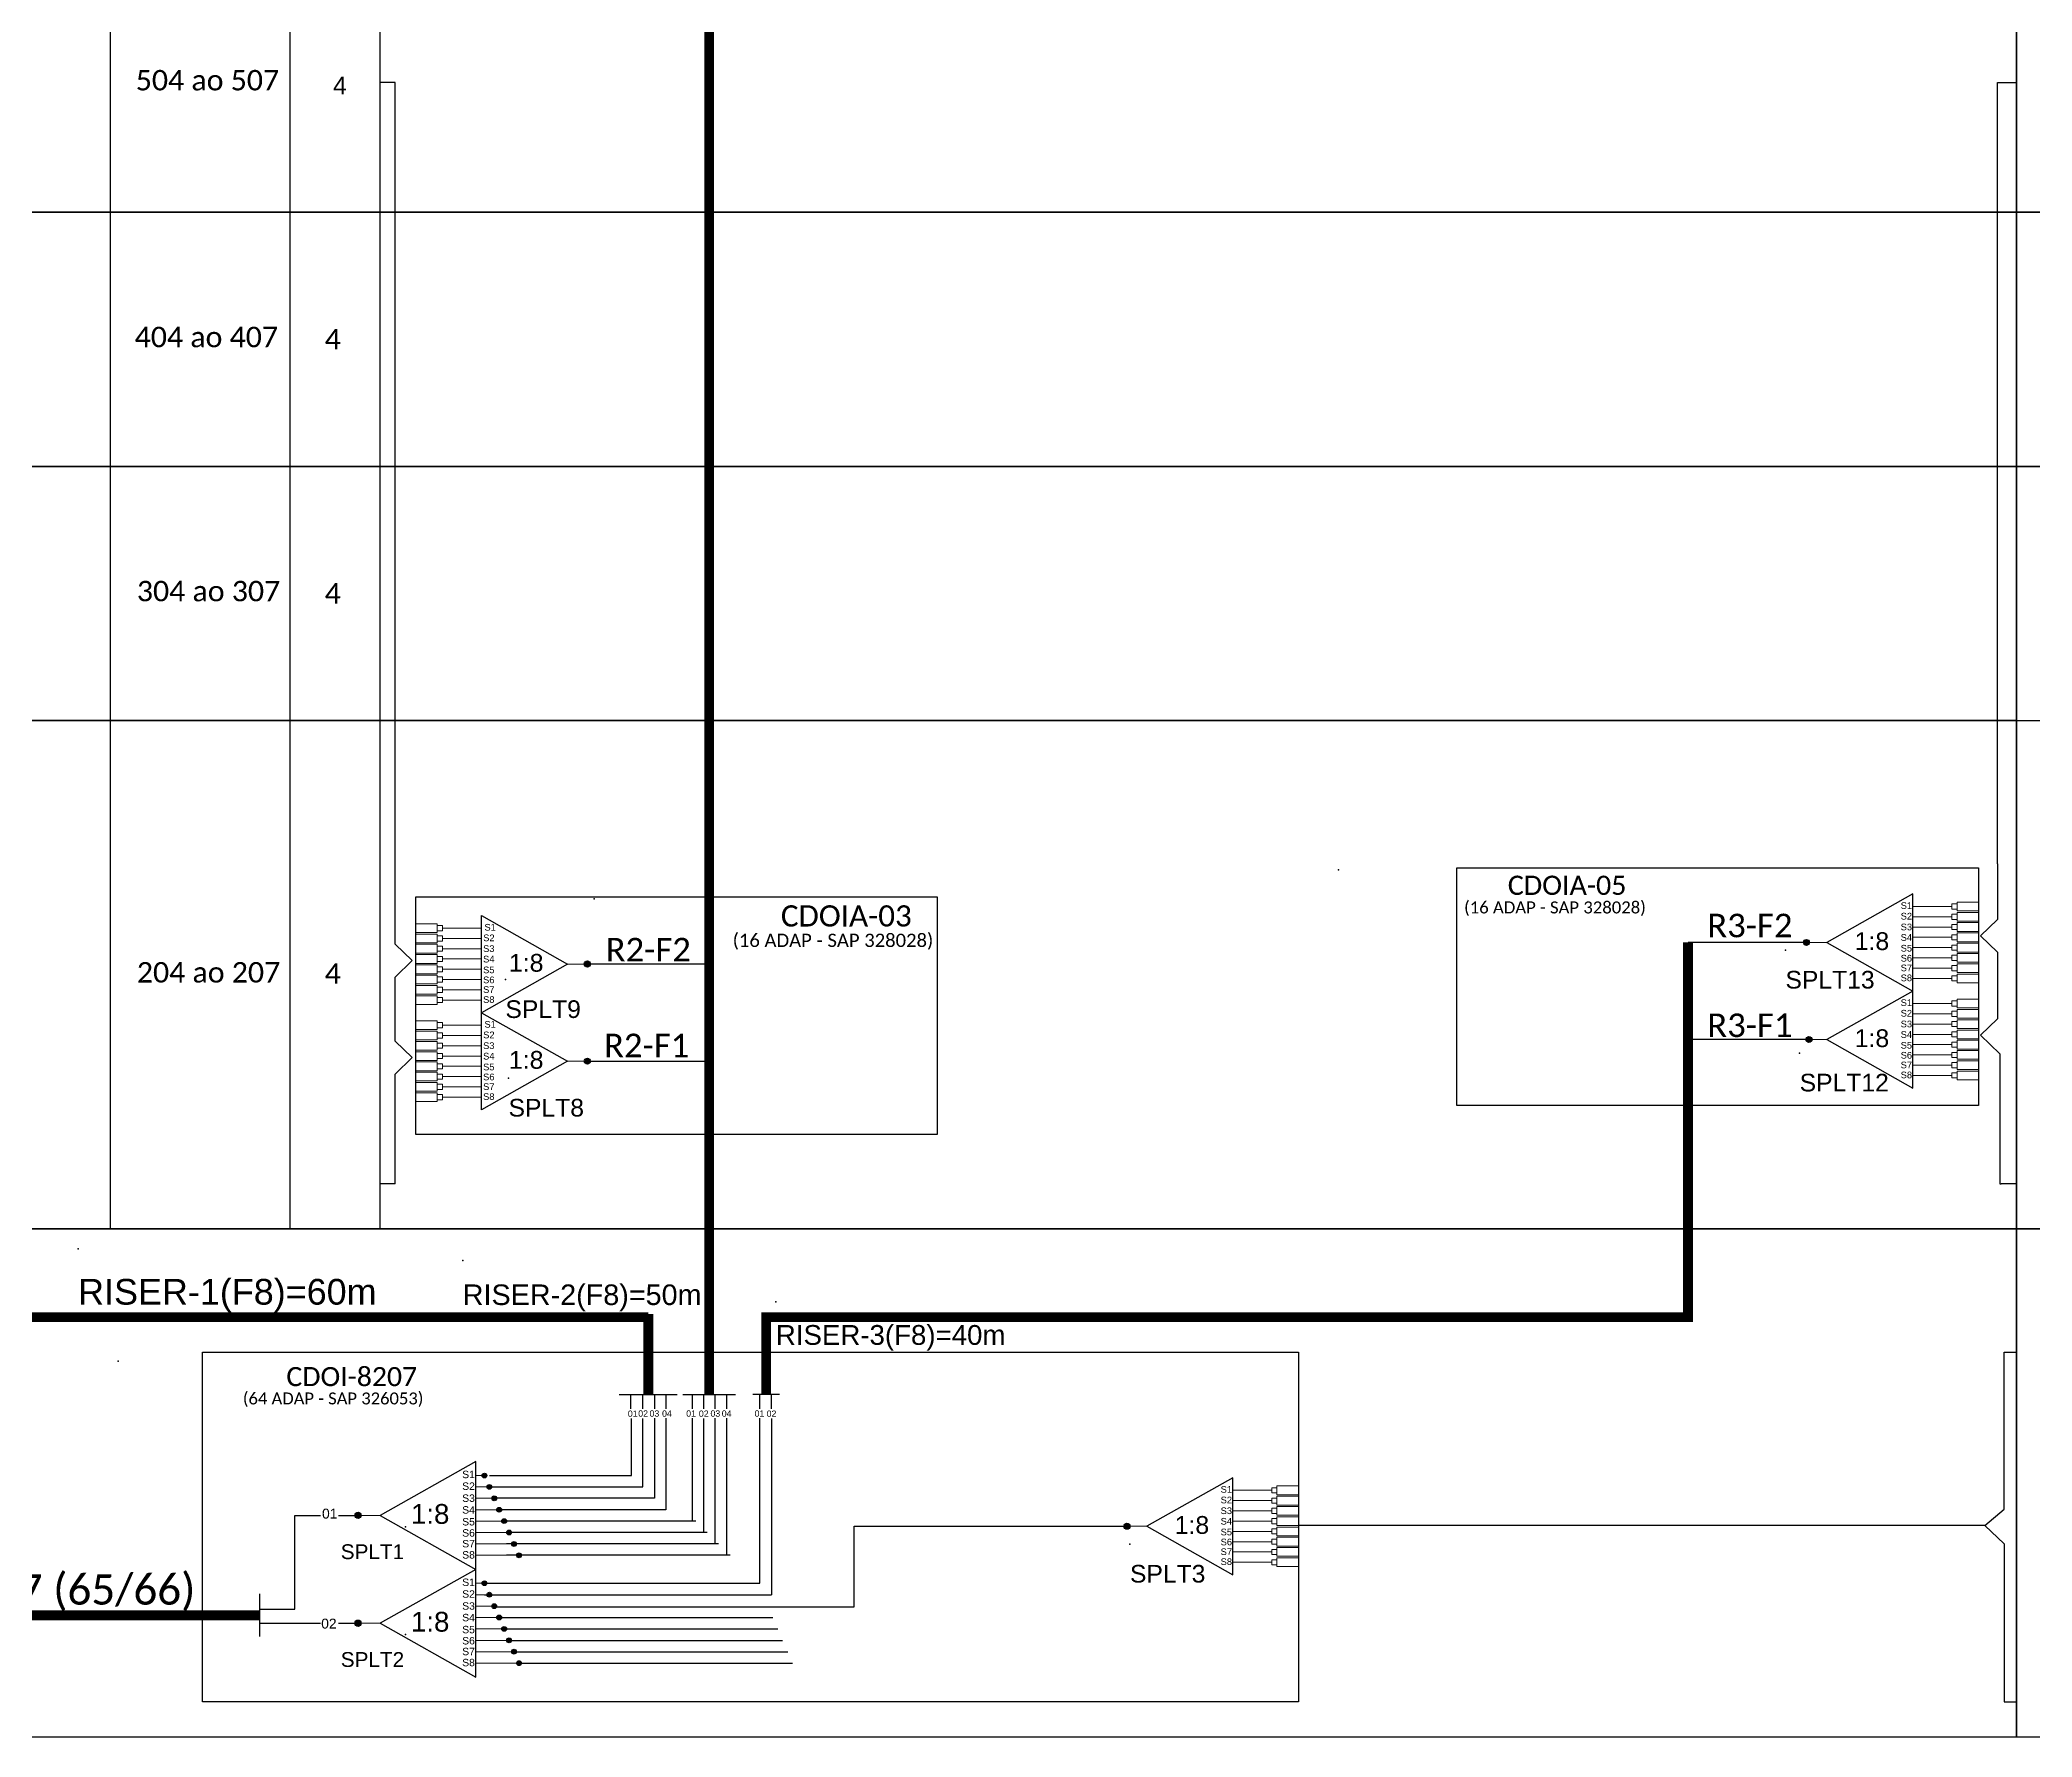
# Model space of a CAD drawing. Header units: metres. Extents: x -1646 to 84, y -452 to 146.
# Drawn here: x -221.2 to -75, y -195.6 to -71 of the extents above; entities that cross this region are included whole.
import ezdxf
from ezdxf.enums import TextEntityAlignment as Align

# ---------------------------------------------------------------- set-up
doc = ezdxf.new("R2010")
doc.units = ezdxf.units.M
doc.styles.add('ARIAL', font='arial.ttf')
doc.styles.get("Standard").update_dxf_attribs({"font": 'arial.ttf'})
doc.styles.add('WMF-Calibri0', font='calibri.ttf')
doc.linetypes.add('RESERVA', pattern='A,0.5,-0.15,["RESERVA",Standard,S=0.18,R=0,X=0,Y=-0.1],-1.3', length=1.95)

# ---------------------------------------------------------------- blocks, each defined once
blk = doc.blocks.new('SPLITTER_')
blk.add_point((0, 0))
at = {"style": 'ARIAL', "flags": 4}
blk.add_attdef('SPLT', (0, -3.26), '', height=1.5, dxfattribs=at)
blk = doc.blocks.new('A$C415C251F')
at = {"color": 3}
blk.add_point((0, 0), dxfattribs=at)
blk = doc.blocks.new('LEG_CDOIA8_C-SPLT_ESQ')
at = {"color": 3, "extrusion": (0, 0, -1), "xscale": -1, "zscale": -1}
blk.add_blockref('A$C415C251F', (0, 0), dxfattribs=at)
at = {"color": 1, "style": 'WMF-Calibri0', "flags": 4}
blk.add_attdef('CDO', (21.44, -2.61), '', height=2, dxfattribs=at)
blk.add_attdef('MODELO', text='', height=1.5, dxfattribs=at).set_placement((22.54, -4.54), align=Align.CENTER)
at = {"style": 'ARIAL', "flags": 4}
blk.add_attdef('SPLITAGEM', text='', height=1.5, dxfattribs=at).set_placement((18.61, -12.59), align=Align.CENTER)
blk = doc.blocks.new('SPLT_1-8_SC-APC_ESQ')
at = {"color": 1}
blk.add_lwpolyline([(7.37, -2.1), (17.04, -7.55), (7.37, -13), (7.37, -2.1)], dxfattribs=at)
at = {"color": 3, "lineweight": 0}
for points in [[(2.41, -3.02), (0, -3.02)], [(2.41, -4), (0, -4)], [(2.41, -4.17), (0, -4.17)], [(2.41, -3.02), (2.41, -4)], [(2.41, -4.17), (2.41, -5.16)], [(2.99, -3.51), (7.37, -3.51)], [(2.41, -5.16), (0, -5.16)], [(2.41, -5.32), (0, -5.32)], [(2.41, -6.31), (0, -6.31)], [(2.41, -6.48), (0, -6.48)], [(2.41, -5.32), (2.41, -6.31)], [(2.41, -6.48), (2.41, -7.46)], [(7.37, -4.66), (2.99, -4.66)], [(7.37, -5.82), (2.99, -5.82)], [(2.41, -7.46), (0, -7.46)], [(2.41, -7.63), (0, -7.63)], [(2.41, -8.62), (0, -8.62)], [(2.41, -8.78), (0, -8.78)], [(2.41, -7.63), (2.41, -8.62)], [(2.41, -8.78), (2.41, -9.77)], [(7.37, -6.97), (2.99, -6.97)], [(7.37, -8.12), (2.99, -8.12)], [(2.41, -9.77), (0, -9.77)], [(2.41, -9.94), (0, -9.94)], [(2.41, -10.92), (0, -10.92)], [(2.41, -11.09), (0, -11.09)], [(2.41, -9.94), (2.41, -10.92)], [(2.41, -11.09), (2.41, -12.08)], [(7.37, -9.28), (2.99, -9.28)], [(7.37, -10.43), (2.99, -10.43)], [(2.41, -12.08), (0, -12.08)], [(7.37, -11.58), (2.99, -11.58)]]:
    blk.add_lwpolyline(points, dxfattribs=at)
for points in [[(2.99, -3.22), (2.41, -3.22), (2.41, -3.8), (2.99, -3.8)], [(2.99, -4.38), (2.41, -4.38), (2.41, -4.95), (2.99, -4.95)], [(2.99, -5.53), (2.41, -5.53), (2.41, -6.1), (2.99, -6.1)], [(2.99, -6.68), (2.41, -6.68), (2.41, -7.26), (2.99, -7.26)], [(2.99, -7.84), (2.41, -7.84), (2.41, -8.41), (2.99, -8.41)], [(2.99, -8.99), (2.41, -8.99), (2.41, -9.56), (2.99, -9.56)], [(2.99, -10.14), (2.41, -10.14), (2.41, -10.72), (2.99, -10.72)], [(2.99, -11.3), (2.41, -11.3), (2.41, -11.87), (2.99, -11.87)]]:
    blk.add_lwpolyline(points, close=True, dxfattribs=at)
at = {"color": 1, "lineweight": 0}
blk.add_lwpolyline([(17.04, -7.55), (19.26, -7.55)], dxfattribs=at)
at = {"color": 1, "style": 'ARIAL'}
for s, height, p in [('S2', 0.75, (7.56, -4.97)), ('S1', 0.75, (7.7, -3.78)), ('S3', 0.75, (7.55, -6.18)), ('S4', 0.75, (7.55, -7.36)), ('1:8', 2, (10.45, -8.4)), ('S5', 0.75, (7.55, -8.57)), ('S6', 0.75, (7.55, -9.69)), ('S7', 0.75, (7.55, -10.78)), ('S8', 0.75, (7.55, -11.9))]:
    blk.add_text(s, height=height, dxfattribs=at).set_placement(p)
blk = doc.blocks.new('SPLT_1-8_SC-APC')
at = {"color": 1}
blk.add_lwpolyline([(-7.37, -2.1), (-17.04, -7.55), (-7.37, -13), (-7.37, -2.1)], dxfattribs=at)
at = {"color": 3, "lineweight": 0}
for points in [[(-2.99, -3.51), (-7.37, -3.51)], [(-2.41, -3.02), (-2.41, -4)], [(-2.41, -3.02), (0, -3.02)], [(-2.41, -4), (0, -4)], [(-2.41, -4.17), (-2.41, -5.16)], [(-2.41, -4.17), (0, -4.17)], [(-7.37, -4.66), (-2.99, -4.66)], [(-7.37, -5.82), (-2.99, -5.82)], [(-2.41, -5.16), (0, -5.16)], [(-2.41, -5.32), (-2.41, -6.31)], [(-2.41, -5.32), (0, -5.32)], [(-2.41, -6.31), (0, -6.31)], [(-2.41, -6.48), (-2.41, -7.46)], [(-2.41, -6.48), (0, -6.48)], [(-7.37, -6.97), (-2.99, -6.97)], [(-7.37, -8.12), (-2.99, -8.12)], [(-2.41, -7.46), (0, -7.46)], [(-2.41, -7.63), (-2.41, -8.62)], [(-2.41, -7.63), (0, -7.63)], [(-2.41, -8.62), (0, -8.62)], [(-2.41, -8.78), (-2.41, -9.77)], [(-2.41, -8.78), (0, -8.78)], [(-7.37, -9.28), (-2.99, -9.28)], [(-7.37, -10.43), (-2.99, -10.43)], [(-2.41, -9.77), (0, -9.77)], [(-2.41, -9.94), (-2.41, -10.92)], [(-2.41, -9.94), (0, -9.94)], [(-2.41, -10.92), (0, -10.92)], [(-2.41, -11.09), (-2.41, -12.08)], [(-2.41, -11.09), (0, -11.09)], [(-7.37, -11.58), (-2.99, -11.58)], [(-2.41, -12.08), (0, -12.08)]]:
    blk.add_lwpolyline(points, dxfattribs=at)
for points in [[(-2.99, -3.22), (-2.41, -3.22), (-2.41, -3.8), (-2.99, -3.8)], [(-2.99, -4.38), (-2.41, -4.38), (-2.41, -4.95), (-2.99, -4.95)], [(-2.99, -5.53), (-2.41, -5.53), (-2.41, -6.1), (-2.99, -6.1)], [(-2.99, -6.68), (-2.41, -6.68), (-2.41, -7.26), (-2.99, -7.26)], [(-2.99, -7.84), (-2.41, -7.84), (-2.41, -8.41), (-2.99, -8.41)], [(-2.99, -8.99), (-2.41, -8.99), (-2.41, -9.56), (-2.99, -9.56)], [(-2.99, -10.14), (-2.41, -10.14), (-2.41, -10.72), (-2.99, -10.72)], [(-2.99, -11.3), (-2.41, -11.3), (-2.41, -11.87), (-2.99, -11.87)]]:
    blk.add_lwpolyline(points, close=True, dxfattribs=at)
at = {"color": 1, "lineweight": 0}
blk.add_lwpolyline([(-17.04, -7.55), (-19.26, -7.55)], dxfattribs=at)
at = {"color": 1, "style": 'ARIAL'}
for s, height, p in [('S1', 0.75, (-8.74, -3.78)), ('S2', 0.75, (-8.74, -4.97)), ('1:8', 2, (-13.91, -8.4)), ('S3', 0.75, (-8.74, -6.18)), ('S4', 0.75, (-8.74, -7.36)), ('S5', 0.75, (-8.74, -8.57)), ('S6', 0.75, (-8.74, -9.69)), ('S7', 0.75, (-8.74, -10.78)), ('S8', 0.75, (-8.74, -11.9))]:
    blk.add_text(s, height=height, dxfattribs=at).set_placement(p)

msp = doc.modelspace()

# ---------------------------------------------------------------- hatches: boundary and pattern name
h = msp.add_hatch(color=3)
h.dxf.hatch_style = 1
edge = h.paths.add_edge_path()
edge.add_arc((-91.59, -137.25), 0.221, 0, 360)
h = msp.add_hatch(color=3)
h.dxf.hatch_style = 1
edge = h.paths.add_edge_path()
edge.add_arc((-181.03, -138.83), 0.221, 0, 360)
h = msp.add_hatch(color=3)
h.dxf.hatch_style = 1
edge = h.paths.add_edge_path()
edge.add_arc((-91.41, -144.37), 0.221, 0, 360)
h = msp.add_hatch(color=3)
h.dxf.hatch_style = 1
edge = h.paths.add_edge_path()
edge.add_arc((-181.03, -145.96), 0.221, 0, 360)
h = msp.add_hatch(color=3)
h.dxf.hatch_style = 1
edge = h.paths.add_edge_path()
edge.add_arc((-188.58, -176.36), 0.176, 0, 360)
h = msp.add_hatch(color=3)
h.dxf.hatch_style = 1
edge = h.paths.add_edge_path()
edge.add_arc((-188.22, -177.19), 0.176, 0, 360)
h = msp.add_hatch(color=3)
h.dxf.hatch_style = 1
edge = h.paths.add_edge_path()
edge.add_arc((-187.86, -178.03), 0.176, 0, 360)
h = msp.add_hatch(color=3)
h.dxf.hatch_style = 1
edge = h.paths.add_edge_path()
edge.add_arc((-197.85, -179.28), 0.233, 0, 360)
h = msp.add_hatch(color=3)
h.dxf.hatch_style = 1
edge = h.paths.add_edge_path()
edge.add_arc((-197.85, -179.28), 0.186, 0, 360)
h = msp.add_hatch(color=3)
h.dxf.hatch_style = 1
edge = h.paths.add_edge_path()
edge.add_arc((-187.5, -178.87), 0.176, 0, 360)
h = msp.add_hatch(color=3)
h.dxf.hatch_style = 1
edge = h.paths.add_edge_path()
edge.add_arc((-187.13, -179.7), 0.176, 0, 360)
h = msp.add_hatch(color=3)
h.dxf.hatch_style = 1
edge = h.paths.add_edge_path()
edge.add_arc((-186.77, -180.54), 0.176, 0, 360)
h = msp.add_hatch(color=3)
h.dxf.hatch_style = 1
edge = h.paths.add_edge_path()
edge.add_arc((-186.41, -181.38), 0.176, 0, 360)
h = msp.add_hatch(color=3)
h.dxf.hatch_style = 1
edge = h.paths.add_edge_path()
edge.add_arc((-141.44, -180.08), 0.221, 0, 360)
h = msp.add_hatch(color=3)
h.dxf.hatch_style = 1
edge = h.paths.add_edge_path()
edge.add_arc((-186.04, -182.21), 0.176, 0, 360)
h = msp.add_hatch(color=3)
h.dxf.hatch_style = 1
edge = h.paths.add_edge_path()
edge.add_arc((-188.58, -184.26), 0.176, 0, 360)
h = msp.add_hatch(color=3)
h.dxf.hatch_style = 1
edge = h.paths.add_edge_path()
edge.add_arc((-188.22, -185.1), 0.176, 0, 360)
h = msp.add_hatch(color=3)
h.dxf.hatch_style = 1
edge = h.paths.add_edge_path()
edge.add_arc((-197.85, -187.19), 0.233, 0, 360)
h = msp.add_hatch(color=3)
h.dxf.hatch_style = 1
edge = h.paths.add_edge_path()
edge.add_arc((-187.86, -185.94), 0.176, 0, 360)
h = msp.add_hatch(color=3)
h.dxf.hatch_style = 1
edge = h.paths.add_edge_path()
edge.add_arc((-187.5, -186.77), 0.176, 0, 360)
h = msp.add_hatch(color=3)
h.dxf.hatch_style = 1
edge = h.paths.add_edge_path()
edge.add_arc((-187.13, -187.61), 0.176, 0, 360)
h = msp.add_hatch(color=3)
h.dxf.hatch_style = 1
edge = h.paths.add_edge_path()
edge.add_arc((-186.77, -188.45), 0.176, 0, 360)
h = msp.add_hatch(color=3)
h.dxf.hatch_style = 1
edge = h.paths.add_edge_path()
edge.add_arc((-186.41, -189.28), 0.176, 0, 360)
h = msp.add_hatch(color=3)
h.dxf.hatch_style = 1
edge = h.paths.add_edge_path()
edge.add_arc((-186.04, -190.12), 0.176, 0, 360)

# ---------------------------------------------------------------- linework, layer by layer
for p, q in [((-76.19, -65.03), (-76.19, -83.67)), ((-76.19, -83.67), (-342.35, -83.67)), ((-342.35, -83.67), (-76.19, -83.67)), ((-76.19, -83.67), (-76.19, -102.32)), ((-76.19, -102.32), (-342.35, -102.32)), ((-342.35, -102.32), (-76.19, -102.32)), ((-76.19, -102.32), (-76.19, -139.61)), ((-76.19, -120.97), (-342.35, -120.97)), ((-342.35, -120.97), (-76.19, -120.97)), ((-76.19, -120.97), (-76.19, -158.26)), ((-342.35, -158.26), (-193.02, -158.26)), ((-196.26, -158.26), (-342.35, -158.26)), ((-76.19, -158.26), (-196.26, -158.26)), ((-196.26, -158.26), (-76.19, -158.26)), ((-76.19, -158.26), (-76.19, -195.55)), ((-76.19, -195.55), (-342.35, -195.55))]:
    msp.add_line(p, q)
at = {"color": 3}
msp.add_line((-199.28, -179.28), (-197.85, -179.28), dxfattribs=at)
for points in [[(-216.03, 28.2), (-216.03, -158.26)], [(-202.85, 28.2), (-202.85, -158.26)], [(-196.26, 28.2), (-196.26, -158.26)], [(-76.19, -139.61), (-76.19, -102.32), (-69.6, -102.32), (-69.6, -139.61)]]:
    msp.add_lwpolyline(points)
at = {"color": 6, "const_width": 0.726}
for points in [[(-172.09, -145.96), (-172.09, -24.51)], [(-172.09, -170.41), (-172.09, -145.48)]]:
    msp.add_lwpolyline(points, dxfattribs=at)
for points in [[(-76.19, -65.03), (-69.6, -65.03), (-69.6, -83.67), (-76.19, -83.67)], [(-76.19, -83.67), (-69.6, -83.67), (-69.6, -102.32), (-76.19, -102.32)], [(-76.19, -120.97), (-69.6, -120.97), (-69.6, -158.26), (-76.19, -158.26)], [(-76.19, -158.26), (-69.6, -158.26), (-69.6, -195.55), (-76.19, -195.55)]]:
    msp.add_lwpolyline(points, close=True)
at = {"color": 3}
for points in [[(-195.14, -137.38), (-195.14, -74.17), (-196.26, -74.17)], [(-77.57, -131.47), (-77.57, -74.17), (-76.19, -74.17)], [(-77.57, -131.47), (-77.57, -135.56), (-78.82, -136.77), (-77.57, -137.97)], [(-195.14, -144.49), (-195.14, -139.79), (-193.89, -138.58), (-195.14, -137.38), (-195.14, -137.38)], [(-77.57, -137.97), (-77.57, -142.85), (-78.82, -144.06), (-77.41, -145.41)], [(-195.14, -154.96), (-195.14, -146.9), (-193.89, -145.69), (-195.14, -144.49), (-195.14, -144.49)], [(-77.41, -145.41), (-77.41, -154.96), (-77.31, -154.96)], [(-195.14, -154.96), (-196.26, -154.96)], [(-76.19, -154.96), (-77.31, -154.96)], [(-77.09, -181.38), (-78.5, -180.03), (-77.09, -178.82), (-77.09, -167.31), (-76.19, -167.31)], [(-168.9, -170.4), (-166.93, -170.4)], [(-168.37, -171.46), (-168.37, -170.41)], [(-167.53, -171.47), (-167.53, -170.41)], [(-168.37, -184.26), (-168.37, -172.16)], [(-167.53, -172.17), (-167.53, -185.1)], [(-205.08, -186.15), (-202.48, -186.15), (-202.49, -179.28), (-200.61, -179.28)], [(-78.5, -180.03), (-128.86, -180.03)], [(-77.09, -181.38), (-77.09, -192.96), (-76.19, -192.96)], [(-188.58, -184.26), (-168.37, -184.26)], [(-188.58, -185.1), (-167.53, -185.1)]]:
    msp.add_lwpolyline(points, dxfattribs=at)
at = {"color": 1}
for points in [[(-78.97, -149.2), (-117.23, -149.2), (-117.23, -131.78), (-78.97, -131.78)], [(-78.97, -131.78), (-78.97, -149.2)], [(-155.36, -151.34), (-193.61, -151.34), (-193.61, -133.91), (-155.36, -133.91)], [(-155.36, -133.91), (-155.36, -151.34)], [(-128.86, -192.96), (-209.27, -192.96), (-209.27, -167.31), (-128.86, -167.31)], [(-128.86, -167.31), (-128.86, -192.96)], [(-189.22, -175.33), (-196.24, -179.28), (-189.22, -183.24), (-189.22, -175.33)], [(-189.22, -183.24), (-196.24, -187.19), (-189.22, -191.15), (-189.22, -183.24)], [(-205.08, -185.03), (-205.08, -188.16)]]:
    msp.add_lwpolyline(points, dxfattribs=at)
at = {"color": 3, "const_width": 0.726}
msp.add_lwpolyline([(-167.91, -170.4), (-167.91, -164.74), (-100.28, -164.74), (-100.28, -137.25)], dxfattribs=at)
at = {"color": 94}
for points in [[(-91.74, -137.25), (-100.28, -137.25)], [(-91.55, -144.37), (-100.28, -144.37)]]:
    msp.add_lwpolyline(points, dxfattribs=at)
at = {"color": 6}
for points in [[(-180.81, -138.83), (-172.09, -138.83)], [(-181.03, -145.96), (-172.09, -145.96)], [(-174.02, -170.41), (-170.16, -170.41)], [(-173.34, -170.41), (-173.34, -171.46)], [(-172.51, -170.41), (-172.51, -171.47)], [(-171.67, -170.41), (-171.67, -171.46)], [(-170.83, -170.41), (-170.83, -171.46)], [(-173.34, -172.16), (-173.34, -179.71)], [(-172.51, -172.17), (-172.51, -180.54)], [(-171.67, -172.16), (-171.67, -181.38)], [(-170.83, -172.16), (-170.83, -182.21)], [(-173.07, -179.71), (-187.32, -179.71)], [(-172.24, -180.54), (-186.96, -180.54)], [(-171.4, -181.38), (-186.96, -181.38)], [(-170.56, -182.21), (-186.96, -182.21)]]:
    msp.add_lwpolyline(points, dxfattribs=at)
at = {"color": 5, "const_width": 0.726}
for points in [[(-176.56, -164.74), (-234.13, -164.74)], [(-176.56, -170.41), (-176.56, -164.51)]]:
    msp.add_lwpolyline(points, dxfattribs=at)
at = {"color": 5}
for points in [[(-178.69, -170.41), (-174.43, -170.41)], [(-177.83, -171.47), (-177.83, -170.41)], [(-176.96, -171.47), (-176.96, -170.41)], [(-176.11, -170.41), (-176.11, -171.46)], [(-175.27, -170.41), (-175.27, -171.46)], [(-188.22, -177.19), (-176.96, -177.19), (-176.96, -172.17)], [(-188.22, -176.36), (-177.79, -176.36), (-177.79, -172.17)], [(-176.11, -172.16), (-176.11, -178.03), (-187.68, -178.03)], [(-175.27, -172.16), (-175.27, -178.87), (-187.32, -178.87)]]:
    msp.add_lwpolyline(points, dxfattribs=at)
at = {"color": 7, "lineweight": 0}
for points in [[(-188.58, -176.36), (-189.22, -176.36)], [(-189.22, -177.19), (-188.22, -177.19)], [(-189.22, -178.03), (-187.86, -178.03)], [(-189.22, -178.87), (-187.5, -178.87)], [(-189.22, -179.7), (-187.13, -179.7)], [(-189.22, -180.54), (-186.94, -180.54)], [(-189.22, -181.38), (-186.41, -181.38)], [(-189.22, -182.21), (-186.04, -182.21)], [(-188.58, -184.26), (-189.22, -184.26)], [(-189.22, -185.1), (-188.22, -185.1)], [(-189.22, -185.94), (-187.86, -185.94)], [(-189.22, -186.77), (-187.5, -186.77)], [(-189.22, -187.61), (-187.13, -187.61)], [(-189.22, -188.45), (-186.94, -188.45)], [(-189.22, -189.28), (-186.41, -189.28)], [(-189.22, -190.12), (-186.04, -190.12)]]:
    msp.add_lwpolyline(points, dxfattribs=at)
at = {"color": 1, "lineweight": 0}
for points in [[(-196.24, -179.28), (-197.85, -179.28)], [(-196.24, -187.19), (-197.85, -187.19)]]:
    msp.add_lwpolyline(points, dxfattribs=at)
at = {"color": 7}
msp.add_lwpolyline([(-188.03, -185.99), (-161.46, -185.99), (-161.46, -180.08), (-141.44, -180.08), (-141.44, -180.08)], dxfattribs=at)
at = {"color": 1, "const_width": 0.726}
msp.add_lwpolyline([(-255.7, -186.62), (-255.7, -186.62), (-205.08, -186.62)], dxfattribs=at)
at = {"color": 8, "linetype": 'RESERVA', "ltscale": 0.9}
for points in [[(-187.32, -186.77), (-167.42, -186.77)], [(-186.96, -187.61), (-167.06, -187.61)], [(-186.59, -188.45), (-166.7, -188.45)], [(-186.23, -189.28), (-166.33, -189.28)], [(-185.87, -190.12), (-165.97, -190.12)]]:
    msp.add_lwpolyline(points, dxfattribs=at)
at = {"color": 2}
for points in [[(-205.08, -187.19), (-200.61, -187.19)], [(-199.28, -187.19), (-197.85, -187.19)]]:
    msp.add_lwpolyline(points, dxfattribs=at)
at = {"color": 3}
for centre, radius in [((-91.59, -137.25), 0.221), ((-181.03, -138.83), 0.221), ((-91.41, -144.37), 0.221), ((-181.03, -145.96), 0.221), ((-188.58, -176.36), 0.176), ((-188.22, -177.19), 0.176), ((-187.86, -178.03), 0.176), ((-197.85, -179.28), 0.233), ((-197.85, -179.28), 0.186), ((-187.5, -178.87), 0.176), ((-187.13, -179.7), 0.176), ((-186.77, -180.54), 0.176), ((-186.41, -181.38), 0.176), ((-141.44, -180.08), 0.221), ((-186.04, -182.21), 0.176), ((-188.58, -184.26), 0.176), ((-188.22, -185.1), 0.176), ((-197.85, -187.19), 0.233), ((-187.86, -185.94), 0.176), ((-187.5, -186.77), 0.176), ((-187.13, -187.61), 0.176), ((-186.77, -188.45), 0.176), ((-186.41, -189.28), 0.176), ((-186.04, -190.12), 0.176)]:
    msp.add_circle(centre, radius, dxfattribs=at)

# ---------------------------------------------------------------- block references
ref = msp.add_blockref('LEG_CDOIA8_C-SPLT_ESQ', (-125.93, -131.92), dxfattribs=dict(at, xscale=0.7047479877656797, yscale=0.7047479877656797, zscale=0.7047479877656797))
ref.add_attrib('CDO', 'CDOIA-05', (-113.5, -133.76), dxfattribs={"color": 1, "height": 1.409, "style": 'WMF-Calibri0'})
ref.add_attrib('MODELO', '(16 ADAP - SAP 328028)', dxfattribs={"color": 1, "height": 0.8809, "style": 'WMF-Calibri0'}).set_placement((-110.04, -135.12), align=Align.CENTER)
ref = msp.add_blockref('LEG_CDOIA8_C-SPLT_ESQ', (-180.54, -134.05), dxfattribs=dict(at, xscale=0.7776000000001768, yscale=0.7776000000001768, zscale=0.7776000000001768))
ref.add_attrib('CDO', 'CDOIA-03', (-166.83, -136.08), dxfattribs={"color": 1, "height": 1.555, "style": 'WMF-Calibri0'})
ref.add_attrib('MODELO', '(16 ADAP - SAP 328028)', dxfattribs={"color": 1, "height": 0.972, "style": 'WMF-Calibri0'}).set_placement((-163.01, -137.58), align=Align.CENTER)
at = {"color": 3, "xscale": 0.6531839999997574, "yscale": 0.6531839999997574, "zscale": 0.6531839999997574}
for p in [(-78.97, -132.32), (-78.97, -139.44), (-128.86, -175.15)]:
    msp.add_blockref('SPLT_1-8_SC-APC', p, dxfattribs=at)
at = {"xscale": 0.6531839999997474, "yscale": 0.6531839999997474, "zscale": 0.6531839999997474}
for p in [(-193.61, -133.91), (-193.61, -141.03)]:
    msp.add_blockref('SPLT_1-8_SC-APC_ESQ', p, dxfattribs=at)
ref = msp.add_blockref('SPLITTER_', (-93.13, -137.81), dxfattribs=dict(xscale=0.8640000000001964, yscale=0.8640000000001964, zscale=0.8640000000001964))
ref.add_attrib('SPLT', 'SPLT13', (-93.13, -140.63), dxfattribs={"height": 1.296, "style": 'ARIAL'})
ref = msp.add_blockref('SPLITTER_', (-187.04, -139.97), dxfattribs=dict(xscale=0.8640000000001964, yscale=0.8640000000001964, zscale=0.8640000000001964))
ref.add_attrib('SPLT', 'SPLT9', (-187.04, -142.79), dxfattribs={"height": 1.296, "style": 'ARIAL'})
ref = msp.add_blockref('SPLITTER_', (-92.09, -145.36), dxfattribs=dict(xscale=0.8640000000001964, yscale=0.8640000000001964, zscale=0.8640000000001964))
ref.add_attrib('SPLT', 'SPLT12', (-92.09, -148.18), dxfattribs={"height": 1.296, "style": 'ARIAL'})
ref = msp.add_blockref('SPLITTER_', (-186.81, -147.2), dxfattribs=dict(xscale=0.8640000000001964, yscale=0.8640000000001964, zscale=0.8640000000001964))
ref.add_attrib('SPLT', 'SPLT8', (-186.81, -150.02), dxfattribs={"height": 1.296, "style": 'ARIAL'})
at = {"color": 5}
ref = msp.add_blockref('SPLITTER_', (-218.39, -159.72), dxfattribs=dict(at, xscale=1.257984000000286, yscale=1.257984000000286, zscale=1.257984000000286))
ref.add_attrib('SPLT', 'RISER-1(F8)=60m', (-218.39, -163.82), dxfattribs={"color": 5, "height": 1.887, "style": 'ARIAL'})
at = {"color": 6}
ref = msp.add_blockref('SPLITTER_', (-190.17, -160.57), dxfattribs=dict(at, xscale=1.006387200000229, yscale=1.006387200000229, zscale=1.006387200000229))
ref.add_attrib('SPLT', 'RISER-2(F8)=50m', (-190.17, -163.85), dxfattribs={"color": 6, "height": 1.5096, "style": 'ARIAL'})
at = {"color": 3}
ref = msp.add_blockref('SPLITTER_', (-167.2, -163.61), dxfattribs=dict(at, xscale=0.9676800000002199, yscale=0.9676800000002199, zscale=0.9676800000002199))
ref.add_attrib('SPLT', 'RISER-3(F8)=40m', (-167.2, -166.77), dxfattribs={"color": 94, "height": 1.4515, "style": 'ARIAL'})
at = {"color": 1}
ref = msp.add_blockref('LEG_CDOIA8_C-SPLT_ESQ', (-215.45, -167.97), dxfattribs=dict(at, xscale=0.6998400000001591, yscale=0.6998400000001591, zscale=0.6998400000001591))
ref.add_attrib('CDO', 'CDOI-8207', (-203.11, -169.8), dxfattribs={"color": 1, "height": 1.4, "style": 'WMF-Calibri0'})
ref.add_attrib('MODELO', '(64 ADAP - SAP 326053)', dxfattribs={"color": 1, "height": 0.8748, "style": 'WMF-Calibri0'}).set_placement((-199.68, -171.14), align=Align.CENTER)
ref = msp.add_blockref('SPLITTER_', (-194.38, -180.13), dxfattribs=dict(xscale=-0.7257600000001649, yscale=0.7257600000001645, zscale=0.72576))
ref.add_attrib('SPLT', 'SPLT1', (-199.12, -182.49), dxfattribs={"height": 1.089, "style": 'ARIAL'})
ref = msp.add_blockref('SPLITTER_', (-141.22, -181.4), dxfattribs=dict(xscale=0.8640000000001964, yscale=0.8640000000001964, zscale=0.8640000000001964))
ref.add_attrib('SPLT', 'SPLT3', (-141.22, -184.21), dxfattribs={"height": 1.296, "style": 'ARIAL'})
ref = msp.add_blockref('SPLITTER_', (-194.38, -188.03), dxfattribs=dict(xscale=-0.7257600000001649, yscale=0.7257600000001649, zscale=0.72576))
ref.add_attrib('SPLT', 'SPLT2', (-199.12, -190.4), dxfattribs={"height": 1.089, "style": 'ARIAL'})

# ---------------------------------------------------------------- texts
at = {"style": 'WMF-Calibri0'}
for s, p in [('504 ao 507', (-214.16, -74.74)), ('404 ao 407', (-214.24, -93.58)), ('304 ao 307', (-214.08, -112.22)), ('204 ao 207', (-214.08, -140.19))]:
    msp.add_text(s, height=1.5, dxfattribs=at).set_placement(p)
at = {"color": 94, "style": 'WMF-Calibri0'}
for s, p in [('R3-F2', (-98.87, -136.87)), ('R3-F1', (-98.87, -144.19))]:
    msp.add_text(s, height=1.728, dxfattribs=at).set_placement(p)
at = {"color": 6, "style": 'WMF-Calibri0'}
for s, p in [('R2-F2', (-179.69, -138.64)), ('R2-F1', (-179.81, -145.67))]:
    msp.add_text(s, height=1.728, dxfattribs=at).set_placement(p)
at = {"style": 'ARIAL'}
for s, height, p in [('01', 0.462, (-177.7, -171.82)), ('02', 0.462, (-176.94, -171.81)), ('03', 0.462, (-176.11, -171.81)), ('04', 0.462, (-175.19, -171.81)), ('01', 0.462, (-173.42, -171.81)), ('02', 0.462, (-172.49, -171.82)), ('03', 0.462, (-171.64, -171.81)), ('04', 0.462, (-170.81, -171.81)), ('01', 0.462, (-168.4, -171.81)), ('02', 0.462, (-167.52, -171.82)), ('01', 0.726, (-199.93, -179.15)), ('02', 0.726, (-199.99, -187.22))]:
    msp.add_text(s, height=height, dxfattribs=at).set_placement(p, align=Align.MIDDLE_CENTER)
at = {"color": 1, "style": 'ARIAL'}
for s, height, p in [('S1', 0.544, (-190.21, -176.55)), ('S2', 0.544, (-190.21, -177.41)), ('S3', 0.544, (-190.21, -178.29)), ('1:8', 1.452, (-193.97, -179.9)), ('S4', 0.544, (-190.21, -179.15)), ('S5', 0.544, (-190.21, -180.02)), ('S6', 0.544, (-190.21, -180.84)), ('S7', 0.544, (-190.21, -181.63)), ('S8', 0.544, (-190.21, -182.45)), ('S1', 0.544, (-190.21, -184.46)), ('S2', 0.544, (-190.21, -185.32)), ('1:8', 1.452, (-193.97, -187.81)), ('S3', 0.544, (-190.21, -186.2)), ('S4', 0.544, (-190.21, -187.05)), ('S5', 0.544, (-190.21, -187.93)), ('S6', 0.544, (-190.21, -188.75)), ('S7', 0.544, (-190.21, -189.54)), ('S8', 0.544, (-190.21, -190.35))]:
    msp.add_text(s, height=height, dxfattribs=at).set_placement(p)
at = {"color": 1, "style": 'WMF-Calibri0'}
msp.add_text('RJ.BOT.F-10.CDOI-8207 (65/66)', height=2.2178, dxfattribs=at).set_placement((-231.79, -184.72, 4.62), align=Align.MIDDLE_CENTER)
at = {"flags": 12}
for text, height, style, p in [('3', 1.31, 'ARIAL', (-199.18, -74.38)), ('XX', 1.5, 'WMF-Calibri0', (-199.7, -92.99)), ('0', 1.5, 'WMF-Calibri0', (-199.7, -111.64)), ('XX', 1.5, 'WMF-Calibri0', (-199.7, -139.53))]:
    msp.add_attdef('4', text=text, height=height, dxfattribs=dict(at, style=style)).set_placement(p, align=Align.MIDDLE_CENTER)

doc.saveas('drawing.dxf')
